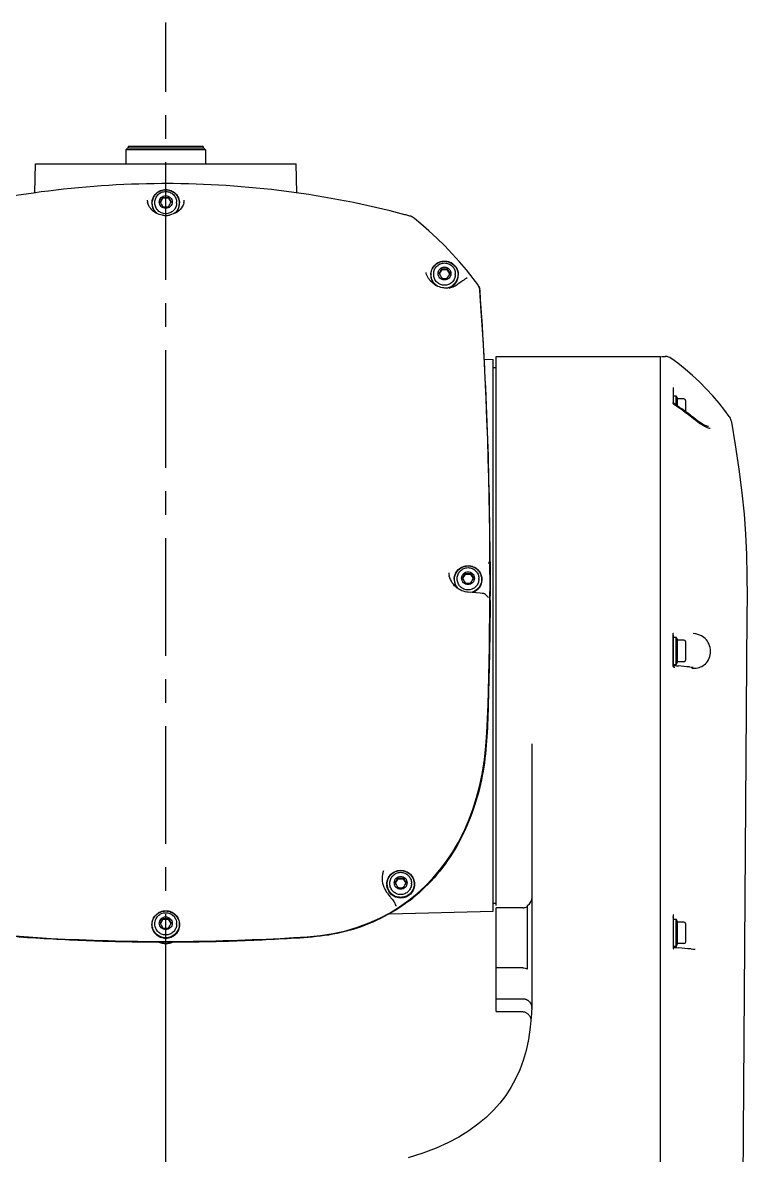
# Model space of a CAD drawing. Header units: millimetres. Extents: x 5828 to 6704, y 123 to 421.
# Drawn here: x 6347.99 to 6359.56, y 265.1 to 283.18 of the extents above; entities that cross this region are included whole.
import ezdxf

# ---------------------------------------------------------------- set-up
doc = ezdxf.new("R2010")
doc.units = ezdxf.units.MM
doc.linetypes.add('BANKLINE1', pattern=[5.5, 4, -1.5])
doc.linetypes.add('CENTER', pattern=[0.6, 0.375, -0.075, 0.075, -0.075])
doc.layers.add('00_COMPONENTS', color=7, linetype='BANKLINE1')
doc.layers.add('外形图', color=7, linetype='Continuous')

msp = doc.modelspace()

# ---------------------------------------------------------------- linework, layer by layer
at = {"layer": '00_COMPONENTS', "linetype": 'CENTER', "ltscale": 5}
msp.add_line((6350.2788, 222.0758), (6350.2788, 283.1799), dxfattribs=at)
at = {"layer": '外形图', "linetype": 'Continuous'}
for p, q in [((6349.6688, 281.1776), (6349.6438, 281.1526)), ((6349.6438, 281.1526), (6349.6438, 280.9276)), ((6350.9138, 281.1526), (6349.6438, 281.1526)), ((6350.8888, 281.1776), (6349.6688, 281.1776)), ((6349.6813, 281.2026), (6349.6813, 281.1776)), ((6350.8763, 281.2026), (6349.6813, 281.2026)), ((6350.8763, 281.2026), (6350.8763, 281.1776)), ((6350.8888, 281.1776), (6350.9138, 281.1526)), ((6350.9138, 281.1526), (6350.9138, 280.9276)), ((6348.1864, 280.4634), (6348.1985, 280.9276)), ((6348.1985, 280.9276), (6352.359, 280.9276)), ((6352.3712, 280.4634), (6352.359, 280.9276)), ((6350.1063, 280.3007), (6350.1063, 280.3137)), ((6350.2347, 280.3826), (6350.1933, 280.3114)), ((6350.2347, 280.3917), (6350.2347, 280.3826)), ((6350.2347, 280.3826), (6350.3228, 280.3826)), ((6350.3228, 280.3917), (6350.3228, 280.3826)), ((6350.3642, 280.3114), (6350.3228, 280.3826)), ((6350.4513, 280.3007), (6350.4513, 280.3137)), ((6354.4334, 279.1927), (6354.4334, 279.1926)), ((6354.5563, 279.1595), (6354.5563, 279.1725)), ((6354.6847, 279.2414), (6354.6433, 279.1702)), ((6354.6847, 279.2505), (6354.6847, 279.2414)), ((6354.6847, 279.2414), (6354.7728, 279.2414)), ((6354.7728, 279.2505), (6354.7728, 279.2414)), ((6354.8142, 279.1702), (6354.7728, 279.2414)), ((6354.9013, 279.1595), (6354.9013, 279.1725)), ((6354.916, 278.9861), (6354.8998, 278.9764)), ((6354.9295, 278.9956), (6354.916, 278.9861)), ((6354.9377, 279.0017), (6354.9295, 278.9956)), ((6354.9648, 279.022), (6354.9377, 279.0017)), ((6354.9901, 279.0404), (6354.9648, 279.022)), ((6355.0544, 279.0851), (6355.0348, 279.0719)), ((6355.0721, 279.0965), (6355.0544, 279.0851)), ((6355.088, 279.1063), (6355.0721, 279.0965)), ((6355.0913, 279.1082), (6355.088, 279.1063)), ((6355.2679, 278.9848), (6355.2585, 278.9988)), ((6355.278, 278.9653), (6355.2679, 278.9848)), ((6355.2858, 278.9443), (6355.278, 278.9653)), ((6355.3633, 277.8083), (6355.5038, 277.8046)), ((6355.5038, 269.0007), (6355.5038, 277.8045)), ((6355.5538, 269.087), (6355.5538, 277.8526)), ((6355.5538, 277.8526), (6358.1788, 277.8526)), ((6358.1788, 258.3625), (6358.1788, 277.8526)), ((6358.1938, 277.8524), (6358.2515, 277.8524)), ((6358.3468, 277.8219), (6358.327, 277.834)), ((6358.4522, 277.744), (6358.357, 277.8148)), ((6355.5038, 277.6776), (6355.5538, 277.6776)), ((6358.3788, 277.3548), (6358.3788, 277.1221)), ((6358.3788, 277.3419), (6358.3788, 277.1221)), ((6358.3788, 277.2226), (6358.4288, 277.2226)), ((6358.4288, 277.0764), (6358.4288, 277.2226)), ((6358.4324, 277.2128), (6358.4461, 277.1751)), ((6358.4461, 277.0647), (6358.4461, 277.1751)), ((6358.5513, 277.1751), (6358.4461, 277.1751)), ((6358.5763, 277.1501), (6358.5763, 276.9722)), ((6358.3788, 277.1223), (6358.3788, 277.1221)), ((6358.379, 277.1051), (6358.3788, 277.106)), ((6358.4361, 277.0549), (6358.4101, 277.0723)), ((6358.4184, 277.0834), (6358.4107, 277.0885)), ((6358.4836, 277.0222), (6358.4361, 277.0549)), ((6358.7066, 276.8716), (6358.7006, 276.8764)), ((6358.7388, 276.8465), (6358.7066, 276.8716)), ((6358.769, 276.8242), (6358.7388, 276.8465)), ((6359.2996, 276.8482), (6359.292, 276.8649)), ((6359.3057, 276.8315), (6359.2996, 276.8482)), ((6359.3103, 276.815), (6359.3057, 276.8315)), ((6359.3129, 276.8027), (6359.3103, 276.815)), ((6359.3753, 276.4416), (6359.3128, 276.8028)), ((6355.4548, 274.2323), (6355.4546, 274.4978)), ((6355.4563, 274.5734), (6355.4564, 274.5398)), ((6355.4564, 274.5398), (6355.4568, 274.3712)), ((6354.8029, 274.3557), (6354.8028, 274.3558)), ((6354.9313, 274.2971), (6354.9313, 274.3101)), ((6355.0597, 274.379), (6355.0183, 274.3078)), ((6355.0597, 274.3881), (6355.0597, 274.379)), ((6355.0597, 274.379), (6355.1478, 274.379)), ((6355.1478, 274.3881), (6355.1478, 274.379)), ((6355.1892, 274.3078), (6355.1478, 274.379)), ((6355.2763, 274.2971), (6355.2763, 274.3101)), ((6355.4568, 274.3712), (6355.457, 274.3507)), ((6355.0861, 274.0918), (6355.059, 274.0969)), ((6355.1057, 274.0896), (6355.0861, 274.0918)), ((6355.168, 274.0846), (6355.1057, 274.0896)), ((6355.2331, 274.0791), (6355.168, 274.0846)), ((6355.2983, 274.0735), (6355.2331, 274.0791)), ((6355.3272, 274.071), (6355.2983, 274.0735)), ((6355.3312, 274.0706), (6355.3272, 274.071)), ((6355.4539, 273.9724), (6355.4548, 274.2323)), ((6355.3412, 274.0695), (6355.3312, 274.0706)), ((6355.3499, 274.0683), (6355.3412, 274.0695)), ((6355.3574, 274.0669), (6355.3499, 274.0683)), ((6355.3811, 274.0548), (6355.3796, 274.0563)), ((6355.4283, 274.0057), (6355.3811, 274.0548)), ((6359.4721, 261.4663), (6359.5613, 273.7143)), ((6355.4532, 273.5551), (6355.4528, 273.5327)), ((6355.4455, 273.2241), (6355.4492, 273.4687)), ((6358.3788, 272.9142), (6358.3788, 273.4258)), ((6358.3788, 273.396), (6358.3788, 272.9444)), ((6358.3788, 273.3726), (6358.4288, 273.3726)), ((6358.4288, 272.9326), (6358.4288, 273.3726)), ((6358.4324, 273.3628), (6358.4461, 273.3251)), ((6358.4461, 272.9801), (6358.4461, 273.3251)), ((6358.5513, 273.3251), (6358.4461, 273.3251)), ((6358.5763, 273.3001), (6358.5763, 273.0051)), ((6358.4288, 272.9326), (6358.3816, 272.9326)), ((6358.4029, 272.9174), (6358.4331, 272.9148)), ((6358.4324, 272.9425), (6358.4461, 272.9801)), ((6358.4331, 272.9148), (6358.463, 272.9121)), ((6358.5513, 272.9801), (6358.4461, 272.9801)), ((6358.6381, 272.896), (6358.6665, 272.8932)), ((6358.6879, 272.8918), (6358.6989, 272.8916)), ((6356.1288, 267.8301), (6356.1288, 271.6693)), ((6353.8563, 269.4347), (6353.8563, 269.4477)), ((6353.9847, 269.5166), (6353.9433, 269.4454)), ((6353.9847, 269.5257), (6353.9847, 269.5166)), ((6353.9847, 269.5166), (6354.0728, 269.5166)), ((6354.0728, 269.5257), (6354.0728, 269.5166)), ((6354.1142, 269.4454), (6354.0728, 269.5166)), ((6354.2013, 269.4347), (6354.2013, 269.4477)), ((6354.2934, 269.2814), (6354.4219, 269.3989)), ((6353.8448, 269.2503), (6353.8567, 269.2352)), ((6353.8916, 269.1912), (6353.9139, 269.1629)), ((6353.8586, 268.9742), (6354.0127, 269.0693)), ((6353.9174, 269.1586), (6353.9147, 269.1621)), ((6353.92, 269.1553), (6353.9174, 269.1586)), ((6353.9225, 269.1521), (6353.92, 269.1553)), ((6353.9435, 269.1173), (6353.9419, 269.1219)), ((6353.9473, 269.1064), (6353.9435, 269.1173)), ((6353.9538, 269.0878), (6353.9473, 269.1064)), ((6355.5038, 269.1277), (6355.5538, 269.1277)), ((6355.5538, 267.6078), (6355.5538, 269.0509)), ((6355.9788, 269.0509), (6355.5538, 269.0509)), ((6356.0538, 268.076), (6356.0538, 269.0916)), ((6350.2347, 268.8716), (6350.1933, 268.8004)), ((6350.2347, 268.8806), (6350.2347, 268.8716)), ((6350.2347, 268.8716), (6350.3228, 268.8716)), ((6350.3228, 268.8806), (6350.3228, 268.8716)), ((6350.3642, 268.8004), (6350.3228, 268.8716)), ((6353.8527, 268.9575), (6355.5038, 269.0007)), ((6358.3788, 268.9277), (6358.3788, 268.4162)), ((6358.3788, 268.8978), (6358.3788, 268.4462)), ((6358.3788, 268.8727), (6358.4288, 268.8727)), ((6358.4288, 268.4327), (6358.4288, 268.8727)), ((6358.4324, 268.8628), (6358.4461, 268.8252)), ((6350.1063, 268.7897), (6350.1063, 268.8027)), ((6350.4513, 268.7897), (6350.4513, 268.8027)), ((6358.4461, 268.4802), (6358.4461, 268.8252)), ((6358.5513, 268.8252), (6358.4461, 268.8252)), ((6358.5763, 268.8002), (6358.5763, 268.5052)), ((6350.2788, 264.8463), (6350.2788, 268.5027)), ((6358.4324, 268.4425), (6358.4461, 268.4802)), ((6358.5513, 268.4802), (6358.4461, 268.4802)), ((6358.4288, 268.4327), (6358.3826, 268.4327)), ((6358.4029, 268.4192), (6358.4126, 268.4183)), ((6358.4126, 268.4183), (6358.4364, 268.4162)), ((6358.4364, 268.4162), (6358.4696, 268.4133)), ((6358.6632, 268.3953), (6358.6944, 268.3923)), ((6355.9788, 268.0935), (6355.5538, 268.0935)), ((6356.1287, 267.7144), (6356.1288, 267.8301)), ((6356.1287, 267.7615), (6356.1287, 267.7819)), ((6356.1288, 267.8003), (6356.1288, 267.8073)), ((6355.5538, 267.3971), (6355.5538, 267.6078)), ((6355.5538, 267.6015), (6355.974, 267.6015)), ((6356.1279, 267.6436), (6356.128, 267.6501)), ((6356.1279, 267.6374), (6356.1279, 267.6436)), ((6356.1284, 267.6978), (6356.1284, 267.7072)), ((6355.5538, 267.3971), (6355.9588, 267.3971))]:
    msp.add_line(p, q, dxfattribs=at)
for points in [[(6355.2585, 278.9988), (6355.1846, 279.0971), (6355.0774, 279.2321), (6354.966, 279.3638), (6354.8505, 279.4923), (6354.7311, 279.6173), (6354.6078, 279.7388), (6354.4808, 279.8566), (6354.3502, 279.9706), (6354.2513, 280.0524)], [(6354.8998, 278.9764), (6354.8825, 278.9678), (6354.8644, 278.9603), (6354.8453, 278.954), (6354.8254, 278.949), (6354.8049, 278.9453), (6354.7837, 278.943), (6354.7619, 278.9422), (6354.7396, 278.9429), (6354.717, 278.9451), (6354.694, 278.949), (6354.6709, 278.9545), (6354.6476, 278.9618), (6354.6244, 278.971), (6354.6015, 278.9819), (6354.5791, 278.9947), (6354.5576, 279.0092), (6354.5373, 279.0251), (6354.5184, 279.0424), (6354.5014, 279.0605), (6354.4863, 279.0791), (6354.4728, 279.0985), (6354.461, 279.1185), (6354.4511, 279.1387), (6354.4429, 279.1593), (6354.4364, 279.1803), (6354.4334, 279.1926)], [(6355.0348, 279.0719), (6355.0134, 279.0571), (6354.9901, 279.0404)], [(6355.2936, 278.9023), (6355.2911, 278.9223), (6355.2858, 278.9443)], [(6355.4177, 276.5289), (6355.4061, 276.8477), (6355.3925, 277.1748), (6355.377, 277.5101), (6355.3591, 277.8549), (6355.3388, 278.2096), (6355.316, 278.5737), (6355.2936, 278.9023)], [(6358.2846, 277.8491), (6358.2621, 277.8521), (6358.2516, 277.8524)], [(6358.327, 277.834), (6358.3063, 277.843), (6358.2846, 277.8491)], [(6358.3568, 277.8151), (6358.3542, 277.8169), (6358.3504, 277.8192)], [(6359.2739, 276.8949), (6359.2053, 276.9879), (6359.1105, 277.1078), (6359.0112, 277.224), (6358.9075, 277.3364), (6358.7996, 277.4447), (6358.6876, 277.5489), (6358.5718, 277.6487), (6358.4522, 277.744)], [(6358.3893, 277.1066), (6358.3869, 277.1093), (6358.3848, 277.1119), (6358.383, 277.1143), (6358.3815, 277.1165), (6358.3804, 277.1185), (6358.3795, 277.1202), (6358.379, 277.1214), (6358.3788, 277.1221), (6358.3788, 277.1223)], [(6358.3887, 277.0907), (6358.386, 277.0939), (6358.3837, 277.0969), (6358.3818, 277.0997), (6358.3803, 277.1022), (6358.3794, 277.1041), (6358.379, 277.1051)], [(6358.4101, 277.0723), (6358.4061, 277.0751), (6358.4023, 277.0781), (6358.3985, 277.0812), (6358.3951, 277.0843), (6358.3918, 277.0875), (6358.3887, 277.0907)], [(6358.4107, 277.0885), (6358.4084, 277.0901), (6358.4049, 277.0927), (6358.4014, 277.0954), (6358.3981, 277.0982), (6358.3949, 277.101), (6358.392, 277.1038), (6358.3893, 277.1066)], [(6358.6686, 276.8851), (6358.6231, 276.9203), (6358.5772, 276.9549), (6358.5306, 276.9889), (6358.4836, 277.0222)], [(6358.7708, 276.806), (6358.7387, 276.8299), (6358.7052, 276.856), (6358.6686, 276.8851)], [(6358.9448, 276.7329), (6358.9417, 276.7331), (6358.9317, 276.7348), (6358.9199, 276.738), (6358.9057, 276.7431), (6358.889, 276.7503), (6358.8699, 276.7599), (6358.8483, 276.7719), (6358.8241, 276.7867), (6358.7976, 276.8042), (6358.769, 276.8242)], [(6358.8816, 276.7343), (6358.8567, 276.7485), (6358.8299, 276.7653), (6358.8012, 276.7845), (6358.7708, 276.806)], [(6359.292, 276.8649), (6359.2828, 276.8815), (6359.2739, 276.8949)], [(6358.9685, 276.7021), (6358.959, 276.7032), (6358.9435, 276.707), (6358.9252, 276.7134), (6358.9045, 276.7226), (6358.8816, 276.7343)], [(6355.4546, 274.4978), (6355.4533, 274.7687), (6355.4509, 275.0459), (6355.4472, 275.3291), (6355.4421, 275.6184), (6355.4356, 275.9149), (6355.4274, 276.2184), (6355.4177, 276.5289)], [(6359.5613, 273.7145), (6359.5627, 274.014), (6359.5609, 274.3511), (6359.5528, 274.6906), (6359.5374, 275.0158), (6359.5146, 275.334), (6359.4814, 275.6769), (6359.4346, 276.0521), (6359.3753, 276.4416)], [(6355.059, 274.0969), (6355.0324, 274.1043), (6355.0064, 274.1139), (6354.981, 274.1258), (6354.9566, 274.1397), (6354.9332, 274.1558), (6354.9109, 274.1738), (6354.8901, 274.1938), (6354.8708, 274.2156), (6354.8534, 274.239), (6354.8379, 274.2639), (6354.8246, 274.2901), (6354.8137, 274.3172), (6354.8054, 274.345), (6354.8028, 274.3558)], [(6355.3796, 274.0563), (6355.379, 274.057), (6355.3759, 274.0596), (6355.3727, 274.0616), (6355.3698, 274.0631), (6355.3668, 274.0643), (6355.3637, 274.0653), (6355.3607, 274.0661), (6355.3574, 274.0669)], [(6355.4492, 273.4687), (6355.452, 273.7181), (6355.4539, 273.9724)], [(6358.3788, 273.4258), (6358.3789, 273.4286), (6358.3794, 273.4313), (6358.3801, 273.4337), (6358.381, 273.436), (6358.3819, 273.4377)], [(6354.4219, 269.3989), (6354.5425, 269.5239), (6354.655, 269.6559), (6354.7607, 269.7964), (6354.8595, 269.9451), (6354.9508, 270.1013), (6355.0349, 270.2664), (6355.1116, 270.4405), (6355.18, 270.6225), (6355.24, 270.8117), (6355.2914, 271.0077), (6355.3339, 271.2101), (6355.3671, 271.4178), (6355.3907, 271.6303), (6355.4062, 271.8469), (6355.4161, 272.0672), (6355.423, 272.2908), (6355.4293, 272.5178), (6355.4354, 272.749), (6355.4409, 272.9845), (6355.4455, 273.2241)], [(6358.3795, 272.9083), (6358.379, 272.9111), (6358.3788, 272.9142)], [(6358.4029, 272.8872), (6358.4008, 272.8875), (6358.3988, 272.888), (6358.3969, 272.8887), (6358.3951, 272.8894), (6358.3935, 272.8902), (6358.3918, 272.8912), (6358.3903, 272.8922), (6358.3888, 272.8934), (6358.3874, 272.8946), (6358.386, 272.8961), (6358.3846, 272.8976), (6358.3834, 272.8994), (6358.3822, 272.9013), (6358.3812, 272.9034), (6358.3802, 272.9057), (6358.3795, 272.9083)], [(6354.0127, 269.0693), (6354.1576, 269.1719), (6354.2934, 269.2814)], [(6346.5414, 269.0715), (6346.6954, 268.9762), (6346.8579, 268.8896), (6347.03, 268.812), (6347.2118, 268.7443), (6347.4021, 268.6878), (6347.6002, 268.6438), (6347.8051, 268.6127), (6348.0153, 268.5918), (6348.2297, 268.5767), (6348.4481, 268.5649), (6348.6705, 268.5543), (6348.8964, 268.5446), (6349.126, 268.5358), (6349.3591, 268.5283), (6349.5956, 268.5222), (6349.8352, 268.5179), (6350.078, 268.5155), (6350.2788, 268.5148)], [(6353.9419, 269.1219), (6353.9416, 269.1229), (6353.9407, 269.1251), (6353.9397, 269.127), (6353.9387, 269.1289), (6353.9377, 269.1306), (6353.9366, 269.1324), (6353.9353, 269.1344), (6353.9339, 269.1364), (6353.9324, 269.1386), (6353.9307, 269.141), (6353.9289, 269.1435), (6353.9269, 269.1462), (6353.9248, 269.1491), (6353.9225, 269.1521)], [(6350.2788, 268.5148), (6350.4754, 268.5154), (6350.7183, 268.5178), (6350.9579, 268.5221), (6351.1943, 268.5281), (6351.4275, 268.5356), (6351.657, 268.5444), (6351.883, 268.5542), (6352.1054, 268.5647), (6352.3238, 268.5765), (6352.5382, 268.5914), (6352.7483, 268.6122), (6352.9533, 268.643), (6353.1514, 268.6868), (6353.3419, 268.743), (6353.5237, 268.8105), (6353.6959, 268.8878), (6353.8586, 268.9742)], [(6358.3825, 268.9406), (6358.3821, 268.9399), (6358.3811, 268.9381), (6358.3802, 268.936), (6358.3795, 268.9335), (6358.379, 268.9308), (6358.3788, 268.9277)], [(6358.3788, 268.4162), (6358.3789, 268.4136), (6358.3793, 268.411), (6358.3799, 268.4085), (6358.3808, 268.406), (6358.382, 268.4037), (6358.3832, 268.4015), (6358.3846, 268.3996), (6358.3861, 268.3979), (6358.3876, 268.3964)], [(6355.974, 267.6015), (6355.98, 267.6014), (6355.9863, 267.601), (6355.9925, 267.6004), (6355.9986, 267.5995), (6356.0046, 267.5984), (6356.0105, 267.597), (6356.0163, 267.5955), (6356.022, 267.5937), (6356.0276, 267.5917), (6356.033, 267.5895), (6356.0383, 267.5871)], [(6356.0383, 267.5871), (6356.0435, 267.5845), (6356.0485, 267.5817), (6356.0534, 267.5788), (6356.0581, 267.5758), (6356.0626, 267.5726), (6356.067, 267.5692), (6356.0713, 267.5658), (6356.0753, 267.5622), (6356.0792, 267.5585), (6356.0829, 267.5547), (6356.0865, 267.5508), (6356.0899, 267.5468), (6356.0931, 267.5427), (6356.0962, 267.5386)], [(6356.121, 267.4814), (6356.1155, 267.3582), (6356.0968, 267.147), (6356.0686, 266.9528), (6356.0311, 266.7771), (6355.9847, 266.6167), (6355.9284, 266.4642), (6355.8627, 266.3202), (6355.7891, 266.1862), (6355.7052, 266.0574), (6355.6117, 265.9351), (6355.5092, 265.82), (6355.393, 265.7072), (6355.2615, 265.597), (6355.1162, 265.4918), (6354.9558, 265.3917), (6354.7822, 265.299), (6354.5933, 265.2138), (6354.3809, 265.1342), (6354.1495, 265.0641)], [(6355.9588, 267.3971), (6355.9653, 267.3969), (6355.976, 267.3961), (6355.9865, 267.3945), (6355.9966, 267.3922), (6356.0064, 267.3893)], [(6356.0064, 267.3893), (6356.0158, 267.3858), (6356.0248, 267.3818), (6356.0334, 267.3772), (6356.0415, 267.3722), (6356.0492, 267.3667), (6356.0564, 267.3609), (6356.0632, 267.3548), (6356.0695, 267.3483), (6356.0752, 267.3416), (6356.0805, 267.3347), (6356.0853, 267.3276), (6356.0897, 267.3203), (6356.0935, 267.313), (6356.0969, 267.3056), (6356.0998, 267.2982), (6356.1022, 267.2908), (6356.1043, 267.2835), (6356.1058, 267.2765)], [(6356.0962, 267.5386), (6356.099, 267.5344), (6356.1017, 267.5302), (6356.1043, 267.526), (6356.1066, 267.5217), (6356.1088, 267.5174), (6356.1108, 267.5131), (6356.1127, 267.5088), (6356.1144, 267.5045), (6356.1159, 267.5002), (6356.1173, 267.496), (6356.1185, 267.4918), (6356.1196, 267.4876), (6356.1206, 267.4834), (6356.1214, 267.4793), (6356.1221, 267.4752), (6356.1227, 267.4713), (6356.1232, 267.4673), (6356.1236, 267.4634), (6356.1238, 267.4599), (6356.1239, 267.4571), (6356.124, 267.4547), (6356.124, 267.4529), (6356.124, 267.4519), (6356.124, 267.4514)], [(6356.1058, 267.2765), (6356.1071, 267.2695), (6356.1074, 267.2668)]]:
    msp.add_lwpolyline(points, dxfattribs=at)
for centre, radius, start, end in [((6350.2903, 265.567), 15.044, 90.29072, 105.00137), ((6350.2789, 265.7247), 14.8862, 90.00039, 90.24973), ((6350.2677, 265.5688), 15.0421, 75.25032, 89.95795), ((6350.1787, 280.3523), 0.1947, 181.7143, 182.93748), ((6350.1858, 280.3528), 0.2019, 182.99172, 192.26825), ((6350.2763, 280.2987), 0.2175, 180.04231, 227.3084), ((6350.2761, 280.2925), 0.2174, 180.03077, 222.40473), ((6347.6707, 281.8328), 2.9413, 328.956, 330.66131), ((6352.7548, 281.7572), 2.9413, 209.33869, 211.044), ((6350.2804, 281.9831), 1.5921, 268.35842, 269.94292), ((6350.2804, 281.8318), 1.5921, 268.35842, 269.94292), ((6350.2772, 281.9831), 1.5921, 270.05708, 271.64158), ((6350.2772, 281.8318), 1.5921, 270.05708, 271.64158), ((6352.9523, 281.8709), 3.017, 209.36009, 211.0226), ((6347.7373, 281.7952), 3.017, 328.9774, 330.63991), ((6350.2812, 280.2987), 0.2175, 312.68849, 359.95769), ((6350.2814, 280.2925), 0.2174, 317.62163, 359.96929), ((6350.3665, 280.3538), 0.2072, 347.77411, 348.63306), ((6350.3714, 280.3529), 0.2021, 348.60841, 355.51607), ((6350.378, 280.3523), 0.1955, 355.54052, 358.27974), ((6350.2792, 280.4446), 0.3413, 260.80863, 266.44446), ((6350.2789, 280.4383), 0.335, 266.43117, 269.98317), ((6350.2788, 280.4408), 0.3375, 270.00276, 280.00612), ((6350.275, 265.6164), 14.9942, 74.97851, 75.2309), ((6354.0988, 279.8648), 0.2416, 67.95755, 75.02095), ((6354.0979, 279.8625), 0.2441, 60.07775, 67.97195), ((6354.0973, 279.8618), 0.245, 51.101, 60.04505), ((6354.7264, 279.1576), 0.2177, 180.05096, 230.5339), ((6354.7262, 279.1513), 0.2174, 180.03281, 223.36017), ((6352.1207, 280.6917), 2.9413, 328.956, 330.66131), ((6357.2048, 280.616), 2.9413, 209.33869, 211.044), ((6354.7303, 280.8419), 1.5921, 268.35842, 269.94292), ((6354.7272, 280.8419), 1.5921, 270.05708, 271.64158), ((6357.4023, 280.7297), 3.017, 209.36009, 211.0226), ((6352.1873, 280.6541), 3.017, 328.9774, 330.63991), ((6354.7316, 279.1575), 0.2172, 323.0858, 359.97923), ((6354.7316, 279.1513), 0.2172, 323.0858, 359.97923), ((6354.7303, 280.6906), 1.5921, 268.35842, 269.94292), ((6354.7272, 280.6906), 1.5921, 270.05708, 271.64158), ((6354.729, 279.1597), 0.2163, 271.20741, 320.4781), ((6354.7291, 279.1595), 0.2204, 279.87766, 319.73368), ((6354.7292, 279.1533), 0.2203, 288.80666, 319.73577), ((6354.7304, 279.152), 0.2185, 319.78355, 323.12019), ((6354.7306, 279.158), 0.2183, 319.78268, 320.64125), ((6354.7304, 279.1582), 0.2185, 320.64159, 323.12007), ((6355.1297, 278.8947), 0.1649, 29.22749, 32.8318), ((6355.1228, 278.8902), 0.1729, 4.11449, 15.09276), ((6290.4524, 274.3161), 65.0049, 2.059872, 4.045946), ((6358.4183, 277.2076), 0.015, 20, 45.55634), ((6358.5513, 277.1501), 0.025, 0, 90), ((6356.1354, 273.6717), 4.1051, 56.0361, 56.21087), ((6356.1387, 273.6766), 4.0992, 55.77971, 56.03612), ((6356.1451, 273.686), 4.0878, 55.21786, 55.77986), ((6356.1733, 273.726), 4.0389, 52.3897, 55.22227), ((6356.2034, 273.7657), 3.9891, 51.81365, 52.38487), ((6356.2141, 273.7792), 3.9718, 51.24075, 51.81365), ((6291.2094, 274.3461), 64.2473, 0.202717, 2.057418), ((6355.0587, 274.5456), 0.3817, 2.88513, 4.16501), ((6354.9076, 274.5382), 0.533, 0.16956, 2.86541), ((6355.1072, 274.4218), 0.3114, 183.77749, 192.22571), ((6355.1011, 274.2951), 0.2173, 180.02703, 220.52687), ((6355.1009, 274.2889), 0.2172, 180.01849, 215.32916), ((6352.4957, 275.8292), 2.9413, 328.956, 330.66131), ((6357.5798, 275.7536), 2.9413, 209.33869, 211.044), ((6355.1053, 275.9795), 1.5921, 268.35842, 269.94292), ((6355.1022, 275.9795), 1.5921, 270.05708, 271.64158), ((6357.7773, 275.8673), 3.017, 209.36009, 211.0226), ((6352.5623, 275.7916), 3.017, 328.9774, 330.63991), ((6355.1053, 275.8282), 1.5921, 268.35842, 269.94292), ((6355.1022, 275.8282), 1.5921, 270.05708, 271.64158), ((6342.7781, 274.0079), 12.6809, 359.76873, 0.09638), ((6358.4016, 273.396), 0.0228, 171.53911, 179.97923), ((6358.4025, 273.3959), 0.0238, 155.89127, 171.4754), ((6358.4031, 273.3956), 0.0244, 140.07608, 155.9757), ((6358.4183, 273.3576), 0.015, 20, 45.55634), ((6358.5513, 273.3001), 0.025, 0, 90), ((6358.5513, 273.0051), 0.025, 270, 0), ((6358.4061, 272.9447), 0.0274, 256.53123, 263.26258), ((6358.4183, 272.9476), 0.015, 314.44366, 340), ((6356.1061, 246.4322), 26.5847, 84.53473, 84.9136), ((6358.701, 273.2617), 0.3701, 264.64567, 267.61196), ((6358.711, 273.222), 0.345, 264.16436, 267.22465), ((6358.7005, 273.2524), 0.3607, 267.62313, 267.99931), ((6358.7102, 273.2065), 0.3295, 267.2249, 270.35316), ((6358.7103, 273.1924), 0.3154, 270.35361, 273.54675), ((6358.7111, 273.1794), 0.3024, 273.54656, 276.80869), ((6354.0259, 269.4326), 0.2172, 180.02076, 210.20049), ((6351.4207, 270.9668), 2.9413, 328.956, 330.66131), ((6356.5048, 270.8911), 2.9413, 209.33869, 211.044), ((6354.0303, 271.1171), 1.5921, 268.35842, 269.94292), ((6354.0303, 270.9658), 1.5921, 268.35842, 269.94292), ((6354.0272, 271.1171), 1.5921, 270.05708, 271.64158), ((6354.0272, 270.9658), 1.5921, 270.05708, 271.64158), ((6356.7023, 271.0049), 3.017, 209.36009, 211.0226), ((6351.4873, 270.9292), 3.017, 328.9774, 330.63991), ((6354.0842, 269.5155), 0.3525, 213.54147, 218.31661), ((6354.0264, 269.4267), 0.2177, 206.84556, 210.47874), ((6354.0264, 269.4329), 0.2177, 210.19174, 211.86159), ((6355.9788, 269.2216), 0.15, 300, 0), ((6355.9787, 269.217), 0.1661, 270.02205, 274.68508), ((6347.6707, 270.3218), 2.9413, 328.956, 330.66131), ((6350.2804, 270.4721), 1.5921, 268.35842, 269.94292), ((6350.2772, 270.4721), 1.5921, 270.05708, 271.64158), ((6352.9523, 270.3599), 3.017, 209.36009, 211.0226), ((6358.4183, 268.8577), 0.015, 20, 45.55634), ((6352.7548, 270.2461), 2.9413, 209.33869, 211.044), ((6350.2804, 270.3208), 1.5921, 268.35842, 269.94292), ((6350.2772, 270.3208), 1.5921, 270.05708, 271.64158), ((6347.7373, 270.2842), 3.017, 328.9774, 330.63991), ((6358.5513, 268.8002), 0.025, 0, 90), ((6358.5513, 268.5052), 0.025, 270, 0), ((6358.4288, 268.4186), 0.0438, 155.6387, 157.79291), ((6358.4183, 268.4477), 0.015, 314.44366, 340), ((6356.1343, 242.2415), 26.2758, 84.47715, 84.90097), ((6358.7288, 268.757), 0.3663, 264.61633, 266.2582), ((6358.728, 268.7453), 0.3546, 266.25791, 268.00443), ((6358.7276, 268.7334), 0.3427, 268.00279, 270.1053), ((6355.9863, 267.9416), 0.1504, 63.33035, 65.84078), ((6341.2704, 267.8058), 14.8584, 359.069, 359.97881), ((6336.2212, 267.8224), 19.9075, 359.66858, 359.82471), ((6347.3854, 267.7116), 8.7426, 358.36056, 359.03496), ((6347.7566, 267.717), 8.3717, 358.87159, 359.02433), ((6342.1086, 267.8213), 14.0202, 359.03038, 359.27616), ((6346.8568, 267.7324), 9.2715, 359.02431, 359.1687), ((6346.4943, 267.7347), 9.6341, 359.18581, 359.42099), ((6340.0295, 267.7995), 16.0992, 359.46845, 359.6381), ((6348.5567, 267.7013), 7.5713, 358.71037, 358.87161)]:
    msp.add_arc(centre, radius, start, end, dxfattribs=at)
for points, knots in [([(6350.0588, 280.2986), (6350.0588, 280.327), (6350.0702, 280.3845), (6350.1193, 280.457), (6350.1924, 280.5056), (6350.2502, 280.5169), (6350.2788, 280.5169)], [0, 0, 0, 0, 0.2491105, 0.498743, 0.7491131, 1, 1, 1, 1]), ([(6350.1436, 280.1318), (6350.1264, 280.1455), (6350.0961, 280.1784), (6350.068, 280.239), (6350.0597, 280.3053), (6350.0721, 280.3709), (6350.1039, 280.4297), (6350.1522, 280.4761), (6350.2123, 280.5058), (6350.2567, 280.5126), (6350.2788, 280.5126)], [0, 0, 0, 0, 0.1250533, 0.2498372, 0.3744668, 0.4991143, 0.6239452, 0.7490572, 0.8744436, 1, 1, 1, 1]), ([(6350.1063, 280.3137), (6350.1063, 280.336), (6350.1153, 280.3812), (6350.1537, 280.4381), (6350.2111, 280.4762), (6350.2563, 280.4851), (6350.2788, 280.4851)], [0, 0, 0, 0, 0.2493465, 0.4990773, 0.7493486, 1, 1, 1, 1]), ([(6350.2788, 280.215), (6350.2654, 280.215), (6350.2385, 280.2203), (6350.2044, 280.2429), (6350.1815, 280.2768), (6350.1735, 280.3168), (6350.1815, 280.3568), (6350.2044, 280.3907), (6350.2385, 280.4133), (6350.2654, 280.4186), (6350.2788, 280.4186)], [0, 0, 0, 0, 0.1254463, 0.250629, 0.3754452, 0.4999992, 0.6245521, 0.7493672, 0.8745513, 1, 1, 1, 1]), ([(6350.2788, 280.5169), (6350.3074, 280.5169), (6350.3651, 280.5056), (6350.4383, 280.457), (6350.4873, 280.3845), (6350.4988, 280.327), (6350.4988, 280.2986)], [0, 0, 0, 0, 0.2508869, 0.501257, 0.7508895, 1, 1, 1, 1]), ([(6350.2788, 280.5126), (6350.3008, 280.5126), (6350.3452, 280.5058), (6350.4053, 280.4761), (6350.4536, 280.4297), (6350.4854, 280.3709), (6350.4978, 280.3053), (6350.4895, 280.239), (6350.4614, 280.1784), (6350.4311, 280.1455), (6350.414, 280.1318)], [0, 0, 0, 0, 0.1255563, 0.2509428, 0.3760548, 0.5008857, 0.6255331, 0.7501627, 0.8749467, 1, 1, 1, 1]), ([(6350.2788, 280.4851), (6350.3012, 280.4851), (6350.3465, 280.4762), (6350.4038, 280.4381), (6350.4423, 280.3812), (6350.4513, 280.336), (6350.4513, 280.3137)], [0, 0, 0, 0, 0.2506515, 0.5009227, 0.7506534, 1, 1, 1, 1]), ([(6350.2788, 280.4186), (6350.2921, 280.4186), (6350.319, 280.4133), (6350.3531, 280.3907), (6350.376, 280.3568), (6350.384, 280.3168), (6350.376, 280.2768), (6350.3531, 280.2429), (6350.319, 280.2203), (6350.2921, 280.215), (6350.2788, 280.215)], [0, 0, 0, 0, 0.1254463, 0.250629, 0.3754452, 0.4999992, 0.6245521, 0.7493672, 0.8745513, 1, 1, 1, 1]), ([(6350.2247, 280.1076), (6350.1904, 280.1132), (6350.0873, 280.1454), (6350.004, 280.2389), (6349.9886, 280.3099)], [0, 0, 0, 0, 0.3232368, 1, 1, 1, 1]), ([(6350.2788, 280.1295), (6350.2563, 280.1295), (6350.211, 280.1384), (6350.1537, 280.1765), (6350.1153, 280.2334), (6350.1063, 280.2785), (6350.1063, 280.3007)], [0, 0, 0, 0, 0.2508874, 0.5012573, 0.7508898, 1, 1, 1, 1]), ([(6350.4513, 280.3007), (6350.4513, 280.2785), (6350.4423, 280.2334), (6350.4038, 280.1765), (6350.3465, 280.1384), (6350.3012, 280.1295), (6350.2788, 280.1295)], [0, 0, 0, 0, 0.2491102, 0.4987427, 0.7491126, 1, 1, 1, 1]), ([(6350.569, 280.3099), (6350.5646, 280.2899), (6350.5275, 280.19), (6350.421, 280.1232), (6350.3374, 280.1084)], [0, 0, 0, 0, 0.1945862, 1, 1, 1, 1]), ([(6354.5088, 279.1574), (6354.5088, 279.1858), (6354.5202, 279.2433), (6354.5693, 279.3159), (6354.6424, 279.3644), (6354.7002, 279.3757), (6354.7288, 279.3757)], [0, 0, 0, 0, 0.2491105, 0.498743, 0.7491131, 1, 1, 1, 1]), ([(6354.6156, 278.9752), (6354.5959, 278.9873), (6354.5601, 279.0179), (6354.5242, 279.0784), (6354.5095, 279.1471), (6354.5176, 279.2169), (6354.5476, 279.2804), (6354.5965, 279.3312), (6354.659, 279.3639), (6354.7056, 279.3715), (6354.7288, 279.3715)], [0, 0, 0, 0, 0.1251529, 0.2500046, 0.3746488, 0.4992641, 0.6240405, 0.7491027, 0.8744591, 1, 1, 1, 1]), ([(6354.5563, 279.1725), (6354.5563, 279.1948), (6354.5653, 279.24), (6354.6037, 279.2969), (6354.661, 279.335), (6354.7063, 279.3439), (6354.7288, 279.3439)], [0, 0, 0, 0, 0.2493465, 0.4990773, 0.7493486, 1, 1, 1, 1]), ([(6354.7288, 279.3757), (6354.7574, 279.3757), (6354.8151, 279.3644), (6354.8883, 279.3159), (6354.9373, 279.2433), (6354.9488, 279.1858), (6354.9488, 279.1574)], [0, 0, 0, 0, 0.2508869, 0.501257, 0.7508895, 1, 1, 1, 1]), ([(6354.7288, 279.3715), (6354.7687, 279.3715), (6354.8503, 279.3483), (6354.9341, 279.2543), (6354.9547, 279.1303), (6354.9211, 279.0527), (6354.8958, 279.022)], [0, 0, 0, 0, 0.2510345, 0.5011398, 0.7504463, 1, 1, 1, 1]), ([(6354.7288, 279.3439), (6354.7512, 279.3439), (6354.7965, 279.335), (6354.8538, 279.2969), (6354.8923, 279.24), (6354.9013, 279.1948), (6354.9013, 279.1725)], [0, 0, 0, 0, 0.2506515, 0.5009227, 0.7506534, 1, 1, 1, 1]), ([(6354.7288, 278.9884), (6354.7063, 278.9884), (6354.661, 278.9972), (6354.6037, 279.0353), (6354.5653, 279.0922), (6354.5563, 279.1373), (6354.5563, 279.1595)], [0, 0, 0, 0, 0.2508874, 0.5012573, 0.7508898, 1, 1, 1, 1]), ([(6354.7288, 279.0738), (6354.7154, 279.0738), (6354.6885, 279.0791), (6354.6544, 279.1017), (6354.6315, 279.1356), (6354.6235, 279.1756), (6354.6315, 279.2156), (6354.6544, 279.2495), (6354.6885, 279.2721), (6354.7154, 279.2774), (6354.7288, 279.2774)], [0, 0, 0, 0, 0.1254463, 0.250629, 0.3754452, 0.4999992, 0.6245521, 0.7493672, 0.8745513, 1, 1, 1, 1]), ([(6354.7288, 279.2774), (6354.7421, 279.2774), (6354.769, 279.2721), (6354.8031, 279.2495), (6354.826, 279.2156), (6354.834, 279.1756), (6354.826, 279.1356), (6354.8031, 279.1017), (6354.769, 279.0791), (6354.7421, 279.0738), (6354.7288, 279.0738)], [0, 0, 0, 0, 0.1254463, 0.250629, 0.3754452, 0.4999992, 0.6245521, 0.7493672, 0.8745513, 1, 1, 1, 1]), ([(6354.9013, 279.1595), (6354.9013, 279.1373), (6354.8923, 279.0922), (6354.8538, 279.0353), (6354.7965, 278.9972), (6354.7512, 278.9884), (6354.7288, 278.9884)], [0, 0, 0, 0, 0.2491102, 0.4987427, 0.7491126, 1, 1, 1, 1]), ([(6354.8838, 274.295), (6354.8838, 274.3234), (6354.8952, 274.3809), (6354.9443, 274.4534), (6355.0174, 274.502), (6355.0752, 274.5133), (6355.1038, 274.5133)], [0, 0, 0, 0, 0.2491105, 0.498743, 0.7491131, 1, 1, 1, 1]), ([(6354.9521, 274.1428), (6354.9224, 274.1719), (6354.8795, 274.2498), (6354.8925, 274.3814), (6354.9764, 274.4836), (6355.0619, 274.509), (6355.1038, 274.509)], [0, 0, 0, 0, 0.2496895, 0.4989591, 0.748984, 1, 1, 1, 1]), ([(6354.9313, 274.3101), (6354.9313, 274.3324), (6354.9403, 274.3776), (6354.9787, 274.4345), (6355.036, 274.4726), (6355.0813, 274.4815), (6355.1038, 274.4815)], [0, 0, 0, 0, 0.2493465, 0.4990773, 0.7493486, 1, 1, 1, 1]), ([(6355.1038, 274.5133), (6355.1324, 274.5133), (6355.1901, 274.502), (6355.2633, 274.4534), (6355.3123, 274.3809), (6355.3238, 274.3234), (6355.3238, 274.295)], [0, 0, 0, 0, 0.2508869, 0.501257, 0.7508895, 1, 1, 1, 1]), ([(6355.1038, 274.509), (6355.1299, 274.509), (6355.1826, 274.4994), (6355.2509, 274.458), (6355.2999, 274.3951), (6355.323, 274.3188), (6355.3171, 274.2394), (6355.283, 274.1674), (6355.2253, 274.1123), (6355.1759, 274.0916), (6355.1504, 274.086)], [0, 0, 0, 0, 0.1254844, 0.2507409, 0.3756551, 0.5002891, 0.6248486, 0.7495773, 0.8746319, 1, 1, 1, 1]), ([(6355.1038, 274.4815), (6355.1262, 274.4815), (6355.1715, 274.4726), (6355.2288, 274.4345), (6355.2673, 274.3776), (6355.2763, 274.3324), (6355.2763, 274.3101)], [0, 0, 0, 0, 0.2506515, 0.5009227, 0.7506534, 1, 1, 1, 1]), ([(6355.1038, 274.1259), (6355.0813, 274.1259), (6355.036, 274.1348), (6354.9787, 274.1729), (6354.9403, 274.2298), (6354.9313, 274.2748), (6354.9313, 274.2971)], [0, 0, 0, 0, 0.2508874, 0.5012573, 0.7508898, 1, 1, 1, 1]), ([(6355.1038, 274.2114), (6355.0904, 274.2114), (6355.0635, 274.2167), (6355.0294, 274.2393), (6355.0065, 274.2732), (6354.9985, 274.3132), (6355.0065, 274.3532), (6355.0294, 274.3871), (6355.0635, 274.4097), (6355.0904, 274.415), (6355.1038, 274.415)], [0, 0, 0, 0, 0.1254463, 0.250629, 0.3754452, 0.4999992, 0.6245521, 0.7493672, 0.8745513, 1, 1, 1, 1]), ([(6355.1038, 274.415), (6355.1171, 274.415), (6355.144, 274.4097), (6355.1781, 274.3871), (6355.201, 274.3532), (6355.209, 274.3132), (6355.201, 274.2732), (6355.1781, 274.2393), (6355.144, 274.2167), (6355.1171, 274.2114), (6355.1038, 274.2114)], [0, 0, 0, 0, 0.1254463, 0.250629, 0.3754452, 0.4999992, 0.6245521, 0.7493672, 0.8745513, 1, 1, 1, 1]), ([(6355.2763, 274.2971), (6355.2763, 274.2748), (6355.2673, 274.2298), (6355.2288, 274.1729), (6355.1715, 274.1348), (6355.1262, 274.1259), (6355.1038, 274.1259)], [0, 0, 0, 0, 0.2491102, 0.4987427, 0.7491126, 1, 1, 1, 1]), ([(6355.3238, 274.295), (6355.3238, 274.2715), (6355.316, 274.2242), (6355.2822, 274.1608), (6355.23, 274.1115), (6355.1863, 274.0912), (6355.1635, 274.0849)], [0, 0, 0, 0, 0.2492857, 0.4989422, 0.7491886, 1, 1, 1, 1]), ([(6355.3238, 274.2888), (6355.3238, 274.245), (6355.2957, 274.1551), (6355.2204, 274.0986), (6355.179, 274.0837)], [0, 0, 0, 0, 0.4989607, 1, 1, 1, 1]), ([(6355.4275, 274.005), (6355.4256, 274.0069), (6355.4216, 274.0101), (6355.4169, 274.0122), (6355.4145, 274.0128)], [0, 0, 0, 0, 0.5125509, 1, 1, 1, 1]), ([(6355.4528, 273.5327), (6355.4487, 273.16), (6355.4284, 272.4158), (6355.4036, 271.2944), (6355.0843, 270.2067), (6354.6397, 269.584), (6354.366, 269.3316)], [0, 0, 0, 0, 0.2502288, 0.500292, 0.7500667, 1, 1, 1, 1]), ([(6358.747, 272.8791), (6358.8074, 272.8863), (6358.9433, 272.9518), (6359.0024, 273.1785), (6358.8954, 273.3824), (6358.7568, 273.4257), (6358.6956, 273.4281)], [0, 0, 0, 0, 0.2259455, 0.5036286, 0.7724016, 1, 1, 1, 1]), ([(6358.3788, 272.9444), (6358.3788, 272.9427), (6358.3791, 272.9393), (6358.3802, 272.9361), (6358.3808, 272.9346)], [0, 0, 0, 0, 0.5034628, 1, 1, 1, 1]), ([(6358.3808, 272.9346), (6358.3819, 272.9319), (6358.3848, 272.9271), (6358.3888, 272.9233), (6358.391, 272.9218)], [0, 0, 0, 0, 0.5197331, 1, 1, 1, 1]), ([(6358.391, 272.9218), (6358.3924, 272.9209), (6358.3952, 272.9194), (6358.3982, 272.9184), (6358.3997, 272.918)], [0, 0, 0, 0, 0.508413, 1, 1, 1, 1]), ([(6353.7545, 269.6417), (6353.7478, 269.6252), (6353.7278, 269.5611), (6353.7283, 269.4913), (6353.7387, 269.4433)], [0, 0, 0, 0, 0.2657932, 1, 1, 1, 1]), ([(6353.8088, 269.4326), (6353.8088, 269.461), (6353.8202, 269.5185), (6353.8693, 269.591), (6353.9424, 269.6395), (6354.0002, 269.6509), (6354.0288, 269.6509)], [0, 0, 0, 0, 0.2491105, 0.498743, 0.7491131, 1, 1, 1, 1]), ([(6354.0288, 269.2185), (6354.0007, 269.2185), (6353.9441, 269.2296), (6353.8724, 269.2772), (6353.8243, 269.3484), (6353.8074, 269.4326), (6353.8243, 269.5167), (6353.8724, 269.588), (6353.9441, 269.6355), (6354.0007, 269.6466), (6354.0288, 269.6466)], [0, 0, 0, 0, 0.1254435, 0.2506285, 0.3754448, 0.5, 0.6245552, 0.7493715, 0.8745565, 1, 1, 1, 1]), ([(6353.8563, 269.4477), (6353.8563, 269.47), (6353.8653, 269.5151), (6353.9037, 269.5721), (6353.9611, 269.6102), (6354.0063, 269.6191), (6354.0288, 269.6191)], [0, 0, 0, 0, 0.2493465, 0.4990773, 0.7493486, 1, 1, 1, 1]), ([(6354.0288, 269.349), (6354.0154, 269.349), (6353.9885, 269.3543), (6353.9544, 269.3769), (6353.9315, 269.4108), (6353.9235, 269.4508), (6353.9315, 269.4908), (6353.9544, 269.5247), (6353.9885, 269.5473), (6354.0154, 269.5526), (6354.0288, 269.5526)], [0, 0, 0, 0, 0.1254463, 0.250629, 0.3754452, 0.4999992, 0.6245521, 0.7493672, 0.8745513, 1, 1, 1, 1]), ([(6354.0288, 269.6509), (6354.0574, 269.6509), (6354.1151, 269.6395), (6354.1883, 269.591), (6354.2373, 269.5185), (6354.2488, 269.461), (6354.2488, 269.4326)], [0, 0, 0, 0, 0.2508869, 0.501257, 0.7508895, 1, 1, 1, 1]), ([(6354.0288, 269.6466), (6354.0568, 269.6466), (6354.1135, 269.6355), (6354.1851, 269.588), (6354.2332, 269.5167), (6354.2501, 269.4326), (6354.2332, 269.3484), (6354.1851, 269.2772), (6354.1135, 269.2296), (6354.0568, 269.2185), (6354.0288, 269.2185)], [0, 0, 0, 0, 0.1254435, 0.2506285, 0.3754448, 0.5, 0.6245552, 0.7493715, 0.8745565, 1, 1, 1, 1]), ([(6354.0288, 269.6191), (6354.0512, 269.6191), (6354.0965, 269.6102), (6354.1538, 269.5721), (6354.1923, 269.5151), (6354.2013, 269.47), (6354.2013, 269.4477)], [0, 0, 0, 0, 0.2506515, 0.5009227, 0.7506534, 1, 1, 1, 1]), ([(6354.0288, 269.5526), (6354.0421, 269.5526), (6354.069, 269.5473), (6354.1031, 269.5247), (6354.126, 269.4908), (6354.134, 269.4508), (6354.126, 269.4108), (6354.1031, 269.3769), (6354.069, 269.3543), (6354.0421, 269.349), (6354.0288, 269.349)], [0, 0, 0, 0, 0.1254463, 0.250629, 0.3754452, 0.4999992, 0.6245521, 0.7493672, 0.8745513, 1, 1, 1, 1]), ([(6354.0288, 269.2635), (6354.0063, 269.2635), (6353.961, 269.2724), (6353.9037, 269.3105), (6353.8653, 269.3674), (6353.8563, 269.4124), (6353.8563, 269.4347)], [0, 0, 0, 0, 0.2508874, 0.5012573, 0.7508898, 1, 1, 1, 1]), ([(6354.2013, 269.4347), (6354.2013, 269.4124), (6354.1923, 269.3674), (6354.1538, 269.3105), (6354.0965, 269.2724), (6354.0512, 269.2635), (6354.0288, 269.2635)], [0, 0, 0, 0, 0.2491102, 0.4987427, 0.7491126, 1, 1, 1, 1]), ([(6354.2488, 269.4326), (6354.2488, 269.4042), (6354.2373, 269.3467), (6354.1883, 269.2741), (6354.1151, 269.2256), (6354.0574, 269.2142), (6354.0288, 269.2142)], [0, 0, 0, 0, 0.2491105, 0.498743, 0.7491131, 1, 1, 1, 1]), ([(6354.2488, 269.4264), (6354.2488, 269.398), (6354.2373, 269.3405), (6354.1883, 269.2679), (6354.1151, 269.2194), (6354.0574, 269.2081), (6354.0288, 269.2081)], [0, 0, 0, 0, 0.2491105, 0.498743, 0.7491131, 1, 1, 1, 1]), ([(6350.2788, 268.5027), (6349.922, 268.5027), (6349.3869, 268.5091), (6348.6741, 268.5406), (6348.1403, 268.5673), (6347.6057, 268.6123), (6346.9193, 268.8078), (6346.4504, 269.0924), (6346.1903, 269.3327)], [0, 0, 0, 0, 0.2505694, 0.3757556, 0.50101, 0.6261829, 0.7513114, 1, 1, 1, 1]), ([(6354.366, 269.3316), (6354.1058, 269.0917), (6353.637, 268.8074), (6352.9508, 268.6121), (6352.4164, 268.5672), (6351.8828, 268.5408), (6351.1703, 268.509), (6350.6354, 268.5027), (6350.2788, 268.5027)], [0, 0, 0, 0, 0.2486898, 0.3738207, 0.4989934, 0.6242495, 0.7494312, 1, 1, 1, 1]), ([(6354.0288, 269.2081), (6353.991, 269.2081), (6353.9143, 269.228), (6353.8579, 269.2838), (6353.8388, 269.3163)], [0, 0, 0, 0, 0.5008244, 1, 1, 1, 1]), ([(6354.0288, 269.2142), (6353.9918, 269.2142), (6353.9169, 269.2333), (6353.8609, 269.2867), (6353.8415, 269.318)], [0, 0, 0, 0, 0.5007953, 1, 1, 1, 1]), ([(6354.1712, 269.1682), (6354.1736, 269.1698), (6354.1773, 269.1721), (6354.1821, 269.1752), (6354.1857, 269.1776), (6354.1892, 269.18), (6354.1927, 269.1826), (6354.1961, 269.1852), (6354.1996, 269.1878), (6354.2029, 269.1905), (6354.2062, 269.1933), (6354.2095, 269.196), (6354.2127, 269.1989), (6354.2151, 269.2011), (6354.2167, 269.2025), (6354.2178, 269.2035), (6354.2198, 269.2054), (6354.2225, 269.2081), (6354.2247, 269.2102), (6354.2258, 269.2113)], [0, 0, 0, 0, 0.125, 0.1875, 0.25, 0.3125, 0.375, 0.4375, 0.5, 0.5625, 0.625, 0.6875, 0.75, 0.8125, 0.828125, 0.84375, 0.875, 0.9375, 1, 1, 1, 1]), ([(6354.2258, 269.2113), (6354.2265, 269.2121), (6354.228, 269.2136), (6354.2299, 269.2156), (6354.2312, 269.2169), (6354.2319, 269.2177), (6354.2327, 269.2187), (6354.2337, 269.2198), (6354.2353, 269.2216), (6354.2373, 269.2238), (6354.2396, 269.2265), (6354.2415, 269.2288), (6354.243, 269.2306), (6354.2442, 269.2321), (6354.2452, 269.2333), (6354.2465, 269.235), (6354.2478, 269.2367), (6354.2489, 269.2382), (6354.2496, 269.2391), (6354.2503, 269.24), (6354.2512, 269.2412), (6354.2526, 269.2432), (6354.2543, 269.2456), (6354.2571, 269.2496), (6354.2591, 269.2527), (6354.2605, 269.2547)], [0, 0, 0, 0, 0.0625, 0.125, 0.15625, 0.171875, 0.1875, 0.21875, 0.25, 0.3125, 0.375, 0.4375, 0.46875, 0.5, 0.53125, 0.5625, 0.625, 0.65625, 0.671875, 0.6875, 0.71875, 0.75, 0.8125, 0.875, 1, 1, 1, 1]), ([(6353.949, 269.0959), (6353.9495, 269.0954), (6353.9505, 269.0941), (6353.9512, 269.0927), (6353.9516, 269.092)], [0, 0, 0, 0, 0.4942631, 1, 1, 1, 1]), ([(6353.9516, 269.092), (6353.9519, 269.0913), (6353.9525, 269.0899), (6353.9529, 269.0884), (6353.953, 269.0876)], [0, 0, 0, 0, 0.4932203, 1, 1, 1, 1]), ([(6353.953, 269.0876), (6353.9533, 269.0865), (6353.9536, 269.0843), (6353.9537, 269.0821), (6353.9537, 269.081)], [0, 0, 0, 0, 0.4934788, 1, 1, 1, 1]), ([(6354.1175, 269.1434), (6354.1197, 269.1442), (6354.1231, 269.1454), (6354.1276, 269.147), (6354.1309, 269.1484), (6354.1343, 269.1497), (6354.1376, 269.1511), (6354.1403, 269.1523), (6354.1425, 269.1533), (6354.1441, 269.1539), (6354.146, 269.1548), (6354.1483, 269.156), (6354.1507, 269.1571), (6354.1528, 269.1581), (6354.154, 269.1587), (6354.155, 269.1592), (6354.1563, 269.1599), (6354.1579, 269.1608), (6354.1595, 269.1616), (6354.1611, 269.1625), (6354.1627, 269.1633), (6354.165, 269.1647), (6354.1678, 269.1663), (6354.1701, 269.1676), (6354.1712, 269.1682)], [0, 0, 0, 0, 0.125, 0.1875, 0.25, 0.3125, 0.375, 0.4375, 0.46875, 0.5, 0.53125, 0.5625, 0.625, 0.65625, 0.671875, 0.6875, 0.71875, 0.75, 0.78125, 0.8125, 0.84375, 0.875, 0.9375, 1, 1, 1, 1]), ([(6356.0538, 269.0684), (6356.0443, 269.0636), (6356.0242, 269.056), (6356.003, 269.0523), (6355.9923, 269.0514)], [0, 0, 0, 0, 0.4949771, 1, 1, 1, 1]), ([(6350.0588, 268.7875), (6350.0588, 268.8159), (6350.0702, 268.8734), (6350.1193, 268.946), (6350.1924, 268.9945), (6350.2502, 269.0059), (6350.2788, 269.0059)], [0, 0, 0, 0, 0.2491105, 0.498743, 0.7491131, 1, 1, 1, 1]), ([(6350.2788, 268.5735), (6350.2507, 268.5735), (6350.1941, 268.5846), (6350.1224, 268.6322), (6350.0743, 268.7034), (6350.0574, 268.7875), (6350.0743, 268.8717), (6350.1224, 268.9429), (6350.1941, 268.9905), (6350.2507, 269.0016), (6350.2788, 269.0016)], [0, 0, 0, 0, 0.1254435, 0.2506285, 0.3754448, 0.5, 0.6245552, 0.7493715, 0.8745565, 1, 1, 1, 1]), ([(6350.1063, 268.8027), (6350.1063, 268.825), (6350.1153, 268.8701), (6350.1537, 268.9271), (6350.2111, 268.9652), (6350.2563, 268.9741), (6350.2788, 268.9741)], [0, 0, 0, 0, 0.2493465, 0.4990773, 0.7493486, 1, 1, 1, 1]), ([(6350.2788, 268.704), (6350.2654, 268.704), (6350.2385, 268.7093), (6350.2044, 268.7319), (6350.1815, 268.7658), (6350.1735, 268.8058), (6350.1815, 268.8458), (6350.2044, 268.8797), (6350.2385, 268.9023), (6350.2654, 268.9076), (6350.2788, 268.9076)], [0, 0, 0, 0, 0.1254463, 0.250629, 0.3754452, 0.4999992, 0.6245521, 0.7493672, 0.8745513, 1, 1, 1, 1]), ([(6350.2788, 269.0059), (6350.3074, 269.0059), (6350.3651, 268.9945), (6350.4383, 268.946), (6350.4873, 268.8734), (6350.4988, 268.8159), (6350.4988, 268.7875)], [0, 0, 0, 0, 0.2508869, 0.501257, 0.7508895, 1, 1, 1, 1]), ([(6350.2788, 269.0016), (6350.3068, 269.0016), (6350.3635, 268.9905), (6350.4352, 268.9429), (6350.4832, 268.8717), (6350.5001, 268.7875), (6350.4832, 268.7034), (6350.4352, 268.6322), (6350.3635, 268.5846), (6350.3068, 268.5735), (6350.2788, 268.5735)], [0, 0, 0, 0, 0.1254435, 0.2506285, 0.3754448, 0.5, 0.6245552, 0.7493715, 0.8745565, 1, 1, 1, 1]), ([(6350.2788, 268.9741), (6350.3012, 268.9741), (6350.3465, 268.9652), (6350.4038, 268.9271), (6350.4423, 268.8701), (6350.4513, 268.825), (6350.4513, 268.8027)], [0, 0, 0, 0, 0.2506515, 0.5009227, 0.7506534, 1, 1, 1, 1]), ([(6350.2788, 268.9076), (6350.2921, 268.9076), (6350.319, 268.9023), (6350.3531, 268.8797), (6350.376, 268.8458), (6350.384, 268.8058), (6350.376, 268.7658), (6350.3531, 268.7319), (6350.319, 268.7093), (6350.2921, 268.704), (6350.2788, 268.704)], [0, 0, 0, 0, 0.1254463, 0.250629, 0.3754452, 0.4999992, 0.6245521, 0.7493672, 0.8745513, 1, 1, 1, 1]), ([(6358.3788, 268.8978), (6358.3788, 268.8998), (6358.3793, 268.9038), (6358.3806, 268.9076), (6358.3814, 268.9095)], [0, 0, 0, 0, 0.4936184, 1, 1, 1, 1]), ([(6350.2788, 268.5692), (6350.2502, 268.5692), (6350.1924, 268.5806), (6350.1193, 268.6291), (6350.0702, 268.7017), (6350.0588, 268.7591), (6350.0588, 268.7875)], [0, 0, 0, 0, 0.2508869, 0.501257, 0.7508895, 1, 1, 1, 1]), ([(6350.2788, 268.5631), (6350.2502, 268.5631), (6350.1924, 268.5744), (6350.1193, 268.6229), (6350.0702, 268.6955), (6350.0588, 268.753), (6350.0588, 268.7814)], [0, 0, 0, 0, 0.2508869, 0.501257, 0.7508895, 1, 1, 1, 1]), ([(6350.2788, 268.6185), (6350.2563, 268.6185), (6350.211, 268.6274), (6350.1537, 268.6654), (6350.1153, 268.7223), (6350.1063, 268.7674), (6350.1063, 268.7897)], [0, 0, 0, 0, 0.2508874, 0.5012573, 0.7508898, 1, 1, 1, 1]), ([(6350.4513, 268.7897), (6350.4513, 268.7674), (6350.4423, 268.7223), (6350.4038, 268.6654), (6350.3465, 268.6274), (6350.3012, 268.6185), (6350.2788, 268.6185)], [0, 0, 0, 0, 0.2491102, 0.4987427, 0.7491126, 1, 1, 1, 1]), ([(6350.4988, 268.7875), (6350.4988, 268.7591), (6350.4873, 268.7017), (6350.4383, 268.6291), (6350.3651, 268.5806), (6350.3074, 268.5692), (6350.2788, 268.5692)], [0, 0, 0, 0, 0.2491105, 0.498743, 0.7491131, 1, 1, 1, 1]), ([(6350.4988, 268.7814), (6350.4988, 268.753), (6350.4873, 268.6955), (6350.4383, 268.6229), (6350.3651, 268.5744), (6350.3074, 268.5631), (6350.2788, 268.5631)], [0, 0, 0, 0, 0.2491105, 0.498743, 0.7491131, 1, 1, 1, 1]), ([(6350.1506, 268.5152), (6350.151, 268.515), (6350.1519, 268.5146), (6350.1529, 268.514), (6350.1538, 268.5136), (6350.1543, 268.5133), (6350.1547, 268.5131), (6350.1549, 268.513), (6350.1555, 268.5127), (6350.1559, 268.5125), (6350.1562, 268.5124)], [0, 0, 0, 0, 0.25, 0.5, 0.625, 0.75, 0.8125, 0.84375, 0.875, 1, 1, 1, 1]), ([(6350.1562, 268.5124), (6350.1579, 268.5115), (6350.1614, 268.5099), (6350.1657, 268.5079), (6350.1693, 268.5063), (6350.1715, 268.5054), (6350.173, 268.5047), (6350.1739, 268.5044), (6350.1755, 268.5037), (6350.1767, 268.5032), (6350.1778, 268.5028)], [0, 0, 0, 0, 0.25, 0.5, 0.625, 0.75, 0.8125, 0.84375, 0.875, 1, 1, 1, 1]), ([(6350.1778, 268.5028), (6350.1784, 268.5026), (6350.1798, 268.5021), (6350.1815, 268.5014), (6350.1826, 268.501), (6350.1833, 268.5007), (6350.1841, 268.5004), (6350.1851, 268.5001), (6350.1867, 268.4995), (6350.1887, 268.4988), (6350.1919, 268.4978), (6350.1958, 268.4964), (6350.1999, 268.4952), (6350.2031, 268.4943), (6350.2055, 268.4936), (6350.2075, 268.4931), (6350.2092, 268.4926), (6350.211, 268.4922), (6350.2133, 268.4916), (6350.2151, 268.4912), (6350.216, 268.491)], [0, 0, 0, 0, 0.0625, 0.125, 0.15625, 0.171875, 0.1875, 0.21875, 0.25, 0.3125, 0.375, 0.5, 0.625, 0.6875, 0.75, 0.8125, 0.84375, 0.875, 0.9375, 1, 1, 1, 1]), ([(6350.216, 268.491), (6350.2184, 268.4905), (6350.2234, 268.4895), (6350.2289, 268.4884), (6350.2327, 268.4877), (6350.2345, 268.4874), (6350.2364, 268.487), (6350.239, 268.4867), (6350.2423, 268.4863), (6350.2462, 268.4859), (6350.2502, 268.4854), (6350.2534, 268.485), (6350.2561, 268.4847), (6350.2587, 268.4845), (6350.2633, 268.4844), (6350.2686, 268.4841), (6350.2732, 268.4839), (6350.2758, 268.4839), (6350.2778, 268.4837), (6350.2798, 268.4838), (6350.2824, 268.4839), (6350.287, 268.4841), (6350.2923, 268.4843), (6350.2969, 268.4844), (6350.2996, 268.4845), (6350.3022, 268.4849), (6350.3055, 268.4852), (6350.3094, 268.4857), (6350.3133, 268.4861), (6350.3166, 268.4865), (6350.3189, 268.4867), (6350.3202, 268.4869), (6350.3216, 268.4872), (6350.3233, 268.4875), (6350.3273, 268.4883), (6350.3334, 268.4894), (6350.3389, 268.4904), (6350.3416, 268.491)], [0, 0, 0, 0, 0.0625, 0.125, 0.140625, 0.15625, 0.171875, 0.1875, 0.21875, 0.25, 0.28125, 0.3125, 0.328125, 0.34375, 0.375, 0.4375, 0.46875, 0.484375, 0.5, 0.515625, 0.53125, 0.5625, 0.625, 0.65625, 0.671875, 0.6875, 0.71875, 0.75, 0.78125, 0.8125, 0.828125, 0.8359375, 0.84375, 0.859375, 0.875, 0.9375, 1, 1, 1, 1]), ([(6350.3416, 268.491), (6350.3423, 268.4911), (6350.3437, 268.4915), (6350.3454, 268.4919), (6350.3466, 268.4922), (6350.3473, 268.4924), (6350.3482, 268.4926), (6350.3492, 268.4929), (6350.3508, 268.4933), (6350.3528, 268.4938), (6350.3561, 268.4948), (6350.3601, 268.4959), (6350.3641, 268.4972), (6350.3673, 268.4983), (6350.3697, 268.4991), (6350.3716, 268.4998), (6350.3732, 268.5004), (6350.375, 268.501), (6350.3771, 268.5018), (6350.3788, 268.5025), (6350.3797, 268.5028)], [0, 0, 0, 0, 0.0625, 0.125, 0.15625, 0.171875, 0.1875, 0.21875, 0.25, 0.3125, 0.375, 0.5, 0.625, 0.6875, 0.75, 0.8125, 0.84375, 0.875, 0.9375, 1, 1, 1, 1]), ([(6350.3797, 268.5028), (6350.3815, 268.5035), (6350.385, 268.5049), (6350.3895, 268.5068), (6350.393, 268.5084), (6350.3951, 268.5094), (6350.3966, 268.5101), (6350.3975, 268.5105), (6350.3986, 268.511), (6350.3998, 268.5116), (6350.4008, 268.5121), (6350.4013, 268.5124)], [0, 0, 0, 0, 0.25, 0.5, 0.625, 0.75, 0.8125, 0.84375, 0.875, 0.9375, 1, 1, 1, 1]), ([(6350.4013, 268.5124), (6350.4018, 268.5126), (6350.4026, 268.513), (6350.4037, 268.5135), (6350.4045, 268.514), (6350.4051, 268.5142), (6350.4054, 268.5144), (6350.4057, 268.5146), (6350.4062, 268.5148), (6350.4066, 268.515), (6350.4069, 268.5152)], [0, 0, 0, 0, 0.25, 0.5, 0.625, 0.75, 0.8125, 0.84375, 0.875, 1, 1, 1, 1]), ([(6358.3873, 268.4238), (6358.3866, 268.4251), (6358.3861, 268.4292), (6358.3874, 268.4329), (6358.3883, 268.4351)], [0, 0, 0, 0, 0.3893655, 1, 1, 1, 1]), ([(6358.4029, 268.4192), (6358.4001, 268.4195), (6358.3947, 268.4193), (6358.3886, 268.4215), (6358.3873, 268.4238)], [0, 0, 0, 0, 0.5143695, 1, 1, 1, 1]), ([(6356.1241, 267.4499), (6356.1241, 267.4491), (6356.1239, 267.4456), (6356.124, 267.4502), (6356.124, 267.4515)], [0, 0, 0, 0, 0.3711662, 1, 1, 1, 1]), ([(6356.1245, 267.4615), (6356.1244, 267.4592), (6356.1243, 267.4553), (6356.1242, 267.4514), (6356.1241, 267.4499)], [0, 0, 0, 0, 0.6036385, 1, 1, 1, 1])]:
    msp.add_open_spline(points, degree=3, knots=knots, dxfattribs=at)
for points in [[(6355.2736, 278.9752), (6355.2806, 278.9627), (6355.2861, 278.9491), (6355.2898, 278.9352)], [(6355.4568, 274.3507), (6355.4571, 274.2435), (6355.4588, 274.1364), (6355.459, 274.0292)], [(6355.4589, 273.9567), (6355.4583, 273.8228), (6355.4549, 273.689), (6355.4531, 273.5551)], [(6353.7387, 269.4433), (6353.7481, 269.3999), (6353.7659, 269.3577), (6353.7904, 269.3207)], [(6353.8322, 269.3284), (6353.817, 269.3584), (6353.8088, 269.3928), (6353.8088, 269.4264)], [(6353.8076, 269.2969), (6353.82, 269.2814), (6353.8324, 269.2658), (6353.8448, 269.2503)], [(6353.8567, 269.2352), (6353.8684, 269.2205), (6353.88, 269.2058), (6353.8916, 269.1912)], [(6355.9788, 268.0935), (6356.0023, 268.0935), (6356.0264, 268.0885), (6356.0478, 268.0788)]]:
    msp.add_open_spline(points, degree=3, dxfattribs=at)

doc.saveas('drawing.dxf')
